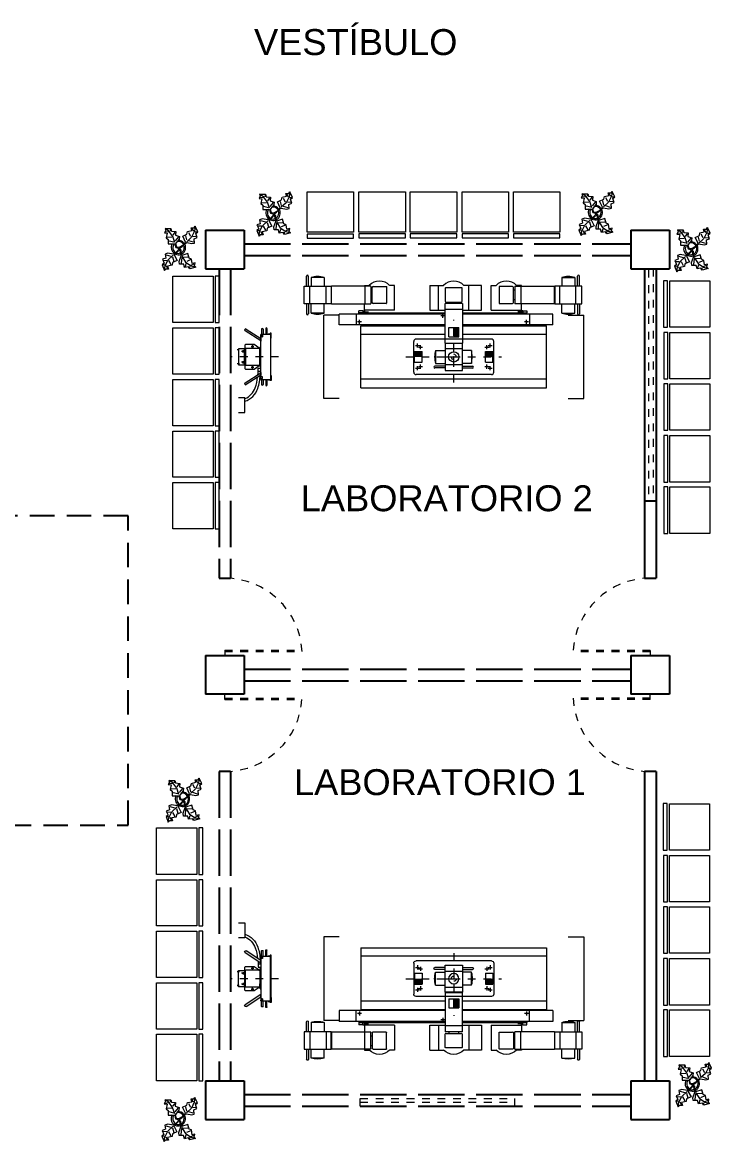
# Model space of a CAD drawing. Header units: millimetres. Extents: x -10 to 320, y -26 to 94.
# Drawn here: x 302.75 to 311.66, y 4.43 to 18.9 of the extents above; entities that cross this region are included whole.
import ezdxf

# ---------------------------------------------------------------- set-up
doc = ezdxf.new("R2010")
doc.units = ezdxf.units.MM
doc.header["$LTSCALE"] = 0.05
for name, pattern in [('ACAD_ISO02W100', [15, 12, -3]), ('DASHDOT2', [0.5, 0.25, -0.125, 0, -0.125]), ('DASHED2', [9.525, 6.35, -3.175])]:
    doc.linetypes.add(name, pattern=pattern)
doc.layers.add('MOB', color=7, linetype='Continuous', lineweight=15)
for name, color, linetype in [('PDF_2', 7, 'Continuous'), ('PDF_MOBILIARIO', 7, 'Continuous'), ('PDF_Text', 7, 'Continuous')]:
    doc.layers.add(name, color=color, linetype=linetype)
doc.styles.add('PDF ArialMT', font='arial.ttf')

# ---------------------------------------------------------------- blocks, each defined once
blk = doc.blocks.new('RAYOS X SIM')
for p, q in [((101.301, -111.725), (101.65, -111.725)), ((101.301, -111.95), (101.301, -111.725)), ((101.332, -111.725), (101.332, -111.594)), ((101.357, -111.725), (101.357, -111.594)), ((101.378, -111.95), (101.378, -111.725)), ((101.56, -111.61), (101.392, -111.61)), ((101.392, -111.61), (101.392, -111.725)), ((101.56, -111.61), (101.56, -111.725)), ((101.585, -111.95), (101.585, -111.725)), ((101.65, -111.725), (101.65, -111.95)), ((102.165, -111.725), (101.654, -111.725)), ((101.654, -111.95), (101.654, -111.725)), ((101.654, -111.95), (101.654, -111.725)), ((102.081, -111.725), (102.081, -111.714)), ((102.081, -111.714), (102.145, -111.714)), ((102.087, -111.725), (102.087, -111.95)), ((102.165, -111.725), (102.165, -111.95)), ((102.196, -111.727), (102.365, -111.727)), ((102.471, -111.714), (102.408, -111.714)), ((102.471, -112.035), (102.471, -111.714)), ((102.929, -111.714), (103.105, -111.714)), ((102.929, -111.714), (102.929, -112.035)), ((103.041, -112.035), (103.041, -111.714)), ((103.597, -111.714), (103.368, -111.714)), ((103.431, -112.035), (103.431, -111.714)), ((103.597, -112.035), (103.597, -111.714)), ((103.721, -111.714), (103.785, -111.714)), ((103.721, -112.035), (103.721, -111.714)), ((103.997, -111.727), (103.828, -111.727)), ((104.027, -111.725), (104.539, -111.725)), ((104.027, -111.725), (104.027, -111.95)), ((104.111, -111.714), (104.048, -111.714)), ((104.105, -111.725), (104.105, -111.95)), ((104.111, -111.725), (104.111, -111.714)), ((104.539, -111.95), (104.539, -111.725)), ((104.539, -111.95), (104.539, -111.725)), ((104.891, -111.725), (104.543, -111.725)), ((104.543, -111.725), (104.543, -111.95)), ((104.607, -111.95), (104.607, -111.725)), ((104.632, -111.61), (104.632, -111.725)), ((104.632, -111.61), (104.8, -111.61)), ((104.8, -111.61), (104.8, -111.725)), ((104.815, -111.95), (104.815, -111.725)), ((104.836, -111.725), (104.836, -111.594)), ((104.861, -111.725), (104.861, -111.594)), ((104.891, -111.95), (104.891, -111.725)), ((102.165, -111.775), (102.183, -111.775)), ((102.183, -111.935), (102.183, -111.74)), ((102.369, -111.732), (102.369, -111.942)), ((103.126, -111.749), (103.126, -111.918)), ((103.342, -111.744), (103.131, -111.744)), ((103.346, -111.918), (103.346, -111.749)), ((103.823, -111.732), (103.823, -111.942)), ((104.009, -111.935), (104.009, -111.74)), ((104.027, -111.775), (104.009, -111.775)), ((101.65, -111.95), (101.301, -111.95)), ((101.332, -111.95), (101.332, -112.08)), ((101.357, -111.95), (101.357, -112.08)), ((101.392, -112.072), (101.392, -111.95)), ((101.56, -112.072), (101.56, -111.95)), ((101.654, -111.95), (102.165, -111.95)), ((102.081, -112.035), (102.081, -111.95)), ((102.165, -111.9), (102.183, -111.9)), ((102.364, -111.947), (102.196, -111.947)), ((103.349, -111.948), (103.124, -111.948)), ((103.124, -112.46), (103.124, -111.948)), ((103.139, -111.93), (103.334, -111.93)), ((103.174, -111.948), (103.174, -111.93)), ((103.299, -111.948), (103.299, -111.93)), ((103.349, -111.948), (103.349, -112.46)), ((103.828, -111.947), (103.997, -111.947)), ((104.027, -111.9), (104.009, -111.9)), ((104.539, -111.95), (104.027, -111.95)), ((104.111, -112.035), (104.111, -111.95)), ((104.543, -111.95), (104.891, -111.95)), ((104.632, -112.072), (104.632, -111.95)), ((104.8, -112.072), (104.8, -111.95)), ((104.836, -111.95), (104.836, -112.08)), ((104.861, -111.95), (104.861, -112.08)), ((101.56, -112.072), (101.392, -112.072)), ((101.756, -112.097), (101.556, -112.097)), ((101.556, -113.177), (101.556, -112.097)), ((101.756, -112.225), (101.756, -112.085)), ((103.124, -112.085), (101.756, -112.085)), ((101.976, -112.085), (101.976, -112.225)), ((102.061, -112.04), (102.011, -112.04)), ((102.011, -112.07), (102.011, -112.04)), ((102.061, -112.07), (102.011, -112.07)), ((102.011, -112.085), (102.011, -112.07)), ((102.011, -112.07), (103.124, -112.07)), ((102.016, -112.212), (102.016, -112.159)), ((102.061, -112.04), (102.061, -112.07)), ((102.061, -112.04), (102.081, -112.04)), ((102.081, -112.065), (102.061, -112.065)), ((102.471, -112.035), (102.081, -112.035)), ((102.081, -112.04), (102.081, -112.065)), ((102.085, -112.053), (102.133, -112.053)), ((102.929, -112.035), (103.124, -112.035)), ((103.123, -112.105), (103.07, -112.105)), ((103.096, -112.132), (103.096, -112.079)), ((103.349, -112.026), (103.124, -112.026)), ((103.349, -112.035), (103.597, -112.035)), ((103.349, -112.07), (104.181, -112.07)), ((104.516, -112.085), (103.349, -112.085)), ((103.721, -112.035), (104.111, -112.035)), ((104.111, -112.053), (104.064, -112.053)), ((104.111, -112.04), (104.111, -112.065)), ((104.131, -112.04), (104.111, -112.04)), ((104.111, -112.065), (104.131, -112.065)), ((104.131, -112.04), (104.181, -112.04)), ((104.131, -112.04), (104.131, -112.07)), ((104.151, -112.07), (104.176, -112.07)), ((104.176, -112.212), (104.176, -112.159)), ((104.181, -112.04), (104.181, -112.07)), ((104.181, -112.085), (104.181, -112.07)), ((104.216, -112.085), (104.216, -112.225)), ((104.516, -112.225), (104.516, -112.085)), ((104.632, -112.072), (104.8, -112.072)), ((104.716, -112.097), (104.916, -112.097)), ((104.916, -113.177), (104.916, -112.097)), ((100.741, -112.431), (100.538, -112.299)), ((100.552, -112.278), (100.741, -112.401)), ((100.752, -112.279), (100.752, -112.346)), ((100.772, -112.279), (100.772, -112.346)), ((100.806, -112.271), (100.806, -112.346)), ((100.821, -112.271), (100.821, -112.346)), ((103.124, -112.225), (101.756, -112.225)), ((102.043, -112.185), (101.99, -112.185)), ((102.036, -112.237), (103.124, -112.237)), ((102.036, -113.037), (102.036, -112.237)), ((103.171, -112.258), (103.301, -112.258)), ((103.171, -112.378), (103.171, -112.258)), ((103.236, -112.258), (103.236, -112.378)), ((103.301, -112.378), (103.301, -112.258)), ((104.516, -112.225), (103.349, -112.225)), ((103.349, -112.237), (104.436, -112.237)), ((104.203, -112.185), (104.15, -112.185)), ((104.436, -113.037), (104.436, -112.237)), ((100.741, -112.396), (100.744, -112.396)), ((100.741, -112.396), (100.741, -112.401)), ((100.741, -112.401), (100.741, -112.431)), ((100.741, -112.431), (100.741, -112.436)), ((100.744, -112.436), (100.741, -112.436)), ((100.867, -112.346), (100.744, -112.346)), ((100.744, -112.928), (100.744, -112.346)), ((100.744, -112.349), (100.744, -112.357)), ((100.744, -112.357), (100.766, -112.357)), ((100.744, -112.357), (100.746, -112.357)), ((100.766, -112.377), (100.744, -112.377)), ((100.746, -112.377), (100.744, -112.377)), ((100.744, -112.385), (100.744, -112.379)), ((100.744, -112.385), (100.744, -112.379)), ((100.744, -112.385), (100.744, -112.379)), ((100.766, -112.357), (100.746, -112.357)), ((100.746, -112.377), (100.766, -112.377)), ((100.766, -112.377), (100.766, -112.357)), ((100.766, -112.357), (100.766, -112.377)), ((100.838, -112.344), (100.842, -112.34)), ((100.838, -112.344), (100.838, -112.346)), ((100.842, -112.34), (100.861, -112.34)), ((100.861, -112.34), (100.861, -112.34)), ((100.861, -112.34), (100.861, -112.34)), ((100.877, -112.331), (100.863, -112.331)), ((100.863, -112.331), (100.863, -112.335)), ((100.863, -112.332), (100.863, -112.335)), ((100.863, -112.335), (100.867, -112.335)), ((100.864, -112.335), (100.865, -112.335)), ((100.867, -112.335), (100.867, -112.939)), ((100.867, -112.369), (100.873, -112.369)), ((100.873, -112.905), (100.873, -112.369)), ((100.873, -112.395), (100.877, -112.395)), ((100.873, -112.395), (100.874, -112.395)), ((100.877, -112.395), (100.877, -112.331)), ((103.124, -112.347), (102.036, -112.347)), ((102.719, -112.837), (102.719, -112.437)), ((103.723, -112.407), (102.749, -112.407)), ((103.171, -112.378), (103.301, -112.378)), ((104.436, -112.347), (103.349, -112.347)), ((103.753, -112.837), (103.753, -112.437)), ((100.464, -112.547), (100.435, -112.547)), ((100.452, -112.532), (100.452, -112.742)), ((100.543, -112.532), (100.452, -112.532)), ((100.533, -112.567), (100.493, -112.567)), ((100.518, -112.562), (100.508, -112.562)), ((100.508, -112.572), (100.518, -112.572)), ((100.513, -112.582), (100.513, -112.552)), ((100.532, -112.742), (100.532, -112.532)), ((100.536, -112.487), (100.536, -112.532)), ((100.543, -112.532), (100.543, -112.742)), ((100.657, -112.479), (100.544, -112.479)), ((100.718, -112.527), (100.548, -112.527)), ((100.617, -112.503), (100.653, -112.503)), ((100.627, -112.501), (100.627, -112.506)), ((100.635, -112.483), (100.635, -112.524)), ((100.643, -112.506), (100.643, -112.501)), ((100.733, -112.533), (100.657, -112.479)), ((100.731, -112.54), (100.731, -112.571)), ((100.731, -112.735), (100.731, -112.54)), ((100.733, -112.506), (100.744, -112.506)), ((100.733, -112.506), (100.733, -112.768)), ((102.731, -112.707), (102.731, -112.567)), ((102.731, -112.567), (102.826, -112.567)), ((102.731, -112.567), (102.826, -112.567)), ((102.74, -112.491), (102.793, -112.491)), ((102.766, -112.518), (102.766, -112.465)), ((102.78, -112.511), (102.833, -112.511)), ((102.806, -112.538), (102.806, -112.485)), ((102.826, -112.707), (102.826, -112.567)), ((103.001, -112.553), (103.001, -112.721)), ((103.001, -112.553), (103.124, -112.553)), ((103.124, -112.46), (103.349, -112.46)), ((103.124, -112.46), (103.349, -112.46)), ((103.349, -112.464), (103.124, -112.464)), ((103.124, -112.464), (103.124, -112.812)), ((103.124, -112.528), (103.349, -112.528)), ((103.349, -112.812), (103.349, -112.464)), ((103.464, -112.553), (103.349, -112.553)), ((103.464, -112.553), (103.464, -112.721)), ((103.64, -112.511), (103.693, -112.511)), ((103.646, -112.707), (103.646, -112.567)), ((103.646, -112.567), (103.741, -112.567)), ((103.666, -112.538), (103.666, -112.485)), ((103.68, -112.491), (103.733, -112.491)), ((103.706, -112.518), (103.706, -112.465)), ((103.741, -112.707), (103.741, -112.567)), ((100.466, -112.727), (100.438, -112.727)), ((100.452, -112.742), (100.543, -112.742)), ((100.533, -112.707), (100.493, -112.707)), ((100.518, -112.702), (100.508, -112.702)), ((100.508, -112.712), (100.518, -112.712)), ((100.513, -112.722), (100.513, -112.692)), ((100.536, -112.742), (100.536, -112.787)), ((100.657, -112.795), (100.733, -112.741)), ((102.731, -112.707), (102.826, -112.707)), ((102.806, -112.79), (102.806, -112.737)), ((103.001, -112.721), (103.124, -112.721)), ((103.124, -112.735), (103.349, -112.735)), ((103.464, -112.721), (103.349, -112.721)), ((103.646, -112.707), (103.741, -112.707)), ((103.666, -112.79), (103.666, -112.737)), ((100.538, -112.975), (100.741, -112.843)), ((100.544, -112.795), (100.657, -112.795)), ((100.718, -112.747), (100.548, -112.747)), ((100.741, -112.873), (100.552, -112.996)), ((100.617, -112.771), (100.653, -112.771)), ((100.627, -112.769), (100.627, -112.774)), ((100.635, -112.792), (100.635, -112.751)), ((100.643, -112.774), (100.643, -112.769)), ((100.709, -112.785), (100.744, -112.785)), ((100.709, -112.825), (100.709, -112.785)), ((100.744, -112.825), (100.709, -112.825)), ((100.733, -112.768), (100.744, -112.768)), ((100.741, -112.838), (100.744, -112.838)), ((100.741, -112.838), (100.741, -112.878)), ((100.744, -112.878), (100.741, -112.878)), ((100.873, -112.879), (100.877, -112.879)), ((100.873, -112.879), (100.874, -112.879)), ((100.877, -112.879), (100.877, -112.943)), ((102.74, -112.783), (102.793, -112.783)), ((103.723, -112.867), (102.749, -112.867)), ((102.766, -112.81), (102.766, -112.757)), ((102.78, -112.763), (102.833, -112.763)), ((103.124, -112.756), (102.993, -112.756)), ((103.124, -112.781), (102.993, -112.781)), ((103.124, -112.812), (103.349, -112.812)), ((103.349, -112.756), (103.479, -112.756)), ((103.349, -112.781), (103.479, -112.781)), ((103.64, -112.763), (103.693, -112.763)), ((103.68, -112.783), (103.733, -112.783)), ((103.706, -112.81), (103.706, -112.757)), ((100.766, -112.897), (100.744, -112.897)), ((100.744, -112.917), (100.766, -112.917)), ((100.744, -112.928), (100.867, -112.928)), ((100.752, -112.928), (100.752, -112.996)), ((100.766, -112.917), (100.766, -112.897)), ((100.772, -112.928), (100.772, -112.996)), ((100.806, -112.928), (100.806, -113.004)), ((100.821, -112.928), (100.821, -113.004)), ((100.838, -112.93), (100.838, -112.928)), ((100.842, -112.934), (100.838, -112.93)), ((100.842, -112.934), (100.861, -112.934)), ((100.861, -112.934), (100.861, -112.934)), ((100.861, -112.934), (100.861, -112.934)), ((100.863, -112.939), (100.867, -112.939)), ((100.863, -112.943), (100.863, -112.939)), ((100.877, -112.943), (100.863, -112.943)), ((100.867, -112.905), (100.873, -112.905)), ((100.868, -112.905), (100.873, -112.905)), ((104.436, -112.927), (102.036, -112.927)), ((100.537, -113.167), (100.452, -113.167)), ((100.537, -113.357), (100.537, -113.167)), ((101.756, -113.177), (101.556, -113.177)), ((102.036, -113.037), (104.436, -113.037)), ((104.716, -113.177), (104.916, -113.177)), ((100.452, -113.357), (100.537, -113.357))]:
    blk.add_line(p, q)
at = {"linetype": 'DASHDOT2'}
for p, q in [((103.236, -112.967), (103.236, -112.158)), ((103.236, -112.737), (103.236, -112.537)), ((103.236, -112.737), (103.236, -112.537)), ((100.973, -112.637), (100.352, -112.637)), ((102.619, -112.637), (103.853, -112.637)), ((103.136, -112.637), (103.336, -112.637)), ((103.136, -112.637), (103.336, -112.637))]:
    blk.add_line(p, q, dxfattribs=at)
for centre, radius in [((103.096, -112.105), 0.0065), ((102.016, -112.185), 0.0065), ((104.176, -112.185), 0.0065), ((102.766, -112.491), 0.0065), ((102.806, -112.511), 0.0065), ((103.236, -112.637), 0.0667), ((103.236, -112.637), 0.0667), ((103.666, -112.511), 0.0065), ((103.706, -112.491), 0.0065), ((102.766, -112.783), 0.0065), ((102.806, -112.763), 0.0065), ((103.666, -112.763), 0.0065), ((103.706, -112.783), 0.0065)]:
    blk.add_circle(centre, radius)
for centre, radius, start, end in [((101.344, -111.594), 0.0125, 0, 180), ((104.848, -111.594), 0.0125, 0, 180), ((101.476, -111.909), 0.311, 74.3357, 105.6643), ((102.276, -111.837), 0.18, 43.1047, 136.8953), ((102.196, -111.74), 0.0125, 90, 180), ((102.365, -111.732), 0.0045, 0, 90), ((103.236, -111.837), 0.18, 43.1047, 136.8953), ((103.916, -111.837), 0.18, 43.1047, 136.8953), ((103.828, -111.732), 0.0045, 90, 180), ((103.997, -111.74), 0.0125, 0, 90), ((104.716, -111.909), 0.311, 74.3357, 105.6643), ((103.131, -111.749), 0.005, 90, 180), ((103.342, -111.749), 0.0045, 0, 90), ((102.196, -111.935), 0.0125, 180, 270), ((102.364, -111.942), 0.005, 270, 0), ((103.139, -111.918), 0.0125, 180, 270), ((103.334, -111.918), 0.0125, 270, 0), ((103.828, -111.942), 0.005, 180, 270), ((103.997, -111.935), 0.0125, 270, 0), ((101.344, -112.08), 0.0125, 180, 0), ((101.476, -111.773), 0.311, 254.3357, 285.6643), ((104.716, -111.773), 0.311, 254.3357, 285.6643), ((104.848, -112.08), 0.0125, 180, 0), ((100.545, -112.289), 0.0125, 57.0817, 237.0817), ((100.758, -112.279), 0.00592, 116.2517, 173.2735), ((100.762, -112.286), 0.0142, 61.7283, 118.2717), ((100.766, -112.279), 0.00592, 6.7265, 63.7483), ((100.814, -112.271), 0.0075, 0, 180), ((100.861, -112.346), 0.006, 0, 90), ((102.749, -112.437), 0.03, 90, 180), ((103.723, -112.437), 0.03, 0, 90), ((100.508, -112.567), 0.005, 90, 270), ((100.518, -112.567), 0.005, 270, 90), ((100.544, -112.487), 0.008, 90, 180), ((100.548, -112.532), 0.0051, 90, 180), ((100.635, -112.501), 0.008, 0, 180), ((100.635, -112.506), 0.008, 180, 0), ((100.718, -112.54), 0.0125, 0, 90), ((103.3, -112.637), 0.311, 164.3357, 195.6643), ((103.164, -112.637), 0.311, 344.3357, 15.6643), ((100.508, -112.707), 0.005, 90, 270), ((100.518, -112.707), 0.005, 270, 90), ((100.548, -112.742), 0.0051, 180, 270), ((100.718, -112.735), 0.0125, 270, 0), ((103.236, -112.637), 0.0334, 180, 270), ((103.236, -112.637), 0.0334, 180, 270), ((103.236, -112.637), 0.0334, 0, 90), ((103.236, -112.637), 0.0334, 0, 90), ((100.544, -112.787), 0.008, 180, 270), ((100.635, -112.769), 0.008, 0, 180), ((100.635, -112.774), 0.008, 180, 0), ((99.789, -112.778), 0.953, 343.6809, 354.0999), ((99.789, -112.772), 0.921, 354.1118, 357.5625), ((99.789, -112.778), 0.953, 356.0047, 357.184), ((102.749, -112.837), 0.03, 180, 270), ((102.993, -112.769), 0.0125, 90, 270), ((103.479, -112.769), 0.0125, 270, 90), ((103.723, -112.837), 0.03, 270, 0), ((100.545, -112.985), 0.0125, 122.9183, 302.9183), ((99.789, -112.772), 0.921, 343.3658, 352.0872), ((100.758, -112.995), 0.00592, 186.7265, 243.7483), ((100.762, -112.988), 0.0142, 241.7283, 298.2717), ((100.766, -112.995), 0.00592, 296.2517, 353.2735), ((100.814, -113.004), 0.0075, 180, 0), ((100.861, -112.928), 0.006, 270, 0), ((100.45, -112.959), 0.234, 291.7925, 340.8968), ((100.45, -112.959), 0.267, 288.9661, 341.1038)]:
    blk.add_arc(centre, radius, start, end)
blk.add_point((103.236, -112.637))
blk.add_point((103.236, -112.637))
for points in [[(103.236, -112.258), (103.301, -112.258), (103.236, -112.378), (103.301, -112.378)], [(102.731, -112.567), (102.826, -112.567), (102.731, -112.637), (102.826, -112.637)], [(103.646, -112.567), (103.741, -112.567), (103.646, -112.637), (103.741, -112.637)]]:
    blk.add_solid(points)

msp = doc.modelspace()

# ---------------------------------------------------------------- linework, layer by layer
for p, q in [((305.121, 16.213), (305.121, 15.713)), ((305.621, 16.213), (305.621, 15.713)), ((310.621, 16.213), (310.621, 15.713)), ((311.121, 16.213), (311.121, 15.713)), ((310.796, 15.713), (310.796, 11.713)), ((310.946, 15.713), (310.946, 11.713)), ((305.121, 10.713), (305.121, 10.213)), ((305.621, 10.713), (305.621, 10.213)), ((310.621, 10.713), (310.621, 10.213)), ((311.121, 10.713), (311.121, 10.213)), ((310.796, 9.213), (310.796, 5.213)), ((310.946, 9.213), (310.946, 5.213)), ((305.121, 5.213), (305.121, 4.713)), ((305.621, 5.213), (305.621, 4.713))]:
    msp.add_line(p, q)
at = {"linetype": 'ACAD_ISO02W100'}
for p, q in [((305.121, 16.213), (305.621, 16.213)), ((310.621, 16.213), (311.121, 16.213)), ((305.621, 16.035), (310.621, 16.035)), ((305.621, 15.885), (310.621, 15.885)), ((305.121, 15.713), (305.621, 15.713)), ((305.296, 15.713), (305.296, 11.713)), ((305.446, 15.713), (305.446, 11.713)), ((310.621, 15.713), (311.121, 15.713)), ((310.796, 12.713), (310.946, 12.713)), ((305.296, 11.713), (305.446, 11.713)), ((310.796, 11.713), (310.946, 11.713)), ((305.121, 10.713), (305.621, 10.713)), ((310.621, 10.713), (311.121, 10.713)), ((305.621, 10.535), (310.621, 10.535)), ((305.621, 10.385), (310.621, 10.385)), ((305.621, 10.213), (305.121, 10.213)), ((311.121, 10.213), (310.621, 10.213)), ((305.446, 9.213), (305.296, 9.213)), ((305.296, 9.213), (305.296, 5.213)), ((305.446, 9.213), (305.446, 5.213)), ((310.946, 9.213), (310.796, 9.213)), ((305.121, 5.213), (305.621, 5.213)), ((310.621, 5.213), (311.121, 5.213)), ((310.621, 5.213), (310.621, 4.713)), ((311.121, 5.213), (311.121, 4.713)), ((305.621, 5.035), (310.621, 5.035)), ((305.621, 4.885), (310.621, 4.885)), ((305.121, 4.713), (305.621, 4.713)), ((310.621, 4.713), (311.121, 4.713))]:
    msp.add_line(p, q, dxfattribs=at)
at = {"linetype": 'ACAD_ISO02W100', "lineweight": 13, "ltscale": 0.13}
for p, q in [((310.849, 15.7), (310.849, 12.713)), ((310.906, 15.713), (310.906, 12.713)), ((305.371, 10.784), (305.371, 10.713)), ((305.371, 10.784), (306.369, 10.784)), ((305.371, 10.764), (306.37, 10.764)), ((310.871, 10.759), (309.872, 10.759)), ((310.871, 10.779), (309.873, 10.779)), ((310.871, 10.779), (310.871, 10.713)), ((305.371, 10.142), (305.371, 10.213)), ((305.371, 10.162), (306.37, 10.162)), ((305.371, 10.142), (306.369, 10.142)), ((310.871, 10.162), (309.873, 10.162)), ((310.871, 10.142), (309.874, 10.142)), ((310.871, 10.142), (310.871, 10.213)), ((307.121, 4.885), (307.121, 5.035)), ((307.121, 4.985), (309.121, 4.985)), ((307.121, 4.935), (309.121, 4.935)), ((309.121, 4.885), (309.121, 5.035))]:
    msp.add_line(p, q, dxfattribs=at)
at = {"linetype": 'DASHED2'}
for p, q in [((304.121, 12.52), (301.121, 12.52)), ((304.121, 8.52), (304.121, 12.52)), ((301.121, 8.52), (304.121, 8.52))]:
    msp.add_line(p, q, dxfattribs=at)
at = {"linetype": 'ACAD_ISO02W100', "lineweight": 13, "ltscale": 0.13}
for centre, start, end in [((305.371, 10.713), 2.9208, 90), ((310.871, 10.713), 90, 177.3654), ((305.371, 10.213), 270, 357.0792), ((310.871, 10.213), 182.9208, 270)]:
    msp.add_arc(centre, 1, start, end, dxfattribs=at)
at = {"layer": 'PDF_2', "lineweight": 18}
for points in [[(305.948, 16.496), (305.923, 16.576), (305.872, 16.644), (305.821, 16.678), (305.83, 16.657), (305.813, 16.623), (305.851, 16.619), (305.838, 16.559), (305.864, 16.538), (305.864, 16.479), (305.948, 16.479), (305.961, 16.432), (305.995, 16.424), (305.991, 16.398), (305.936, 16.348), (305.927, 16.348), (305.859, 16.36), (305.821, 16.348), (305.83, 16.297), (305.787, 16.28), (305.809, 16.229), (305.783, 16.208), (305.813, 16.136)], [(305.821, 16.678), (305.897, 16.678), (305.906, 16.644), (305.961, 16.64), (305.957, 16.593), (306.008, 16.576), (306.003, 16.542), (305.961, 16.487), (305.957, 16.483), (305.969, 16.441), (306.003, 16.437), (306.05, 16.462), (306.088, 16.504), (306.05, 16.58), (306.105, 16.606), (306.113, 16.64), (306.168, 16.652), (306.16, 16.686), (306.198, 16.686), (306.211, 16.707), (306.202, 16.644), (306.164, 16.568), (306.101, 16.509)], [(305.893, 16.665), (305.889, 16.644)], [(306.037, 16.322), (306.088, 16.242), (306.16, 16.195), (306.219, 16.178), (306.202, 16.195), (306.211, 16.233), (306.173, 16.225), (306.164, 16.284), (306.135, 16.297), (306.118, 16.356), (306.037, 16.331), (306.029, 16.398), (306.008, 16.424), (306.041, 16.445), (306.092, 16.492), (306.101, 16.496), (306.168, 16.483), (306.202, 16.492), (306.198, 16.547), (306.236, 16.564), (306.219, 16.614), (306.245, 16.636), (306.211, 16.707)], [(306.194, 16.644), (306.173, 16.678)], [(310.114, 16.503), (310.089, 16.583), (310.038, 16.651), (309.987, 16.685), (309.996, 16.664), (309.979, 16.63), (310.017, 16.626), (310.004, 16.567), (310.03, 16.545), (310.03, 16.486), (310.114, 16.486), (310.127, 16.44), (310.161, 16.431), (310.157, 16.406), (310.102, 16.355), (310.093, 16.355), (310.025, 16.368), (309.987, 16.355), (309.996, 16.304), (309.953, 16.287), (309.975, 16.236), (309.949, 16.215), (309.979, 16.143)], [(309.987, 16.685), (310.063, 16.685), (310.072, 16.651), (310.127, 16.647), (310.123, 16.6), (310.173, 16.583), (310.169, 16.55), (310.127, 16.495), (310.123, 16.49), (310.135, 16.448), (310.169, 16.444), (310.216, 16.469), (310.254, 16.512), (310.216, 16.588), (310.271, 16.613), (310.279, 16.647), (310.334, 16.66), (310.326, 16.694), (310.364, 16.694), (310.377, 16.715), (310.368, 16.651), (310.33, 16.575), (310.267, 16.516)], [(310.059, 16.672), (310.055, 16.651)], [(310.203, 16.329), (310.254, 16.249), (310.326, 16.202), (310.385, 16.186), (310.368, 16.202), (310.377, 16.241), (310.339, 16.232), (310.33, 16.291), (310.3, 16.304), (310.284, 16.363), (310.203, 16.338), (310.195, 16.406), (310.173, 16.431), (310.207, 16.452), (310.258, 16.499), (310.267, 16.503), (310.334, 16.49), (310.368, 16.499), (310.364, 16.554), (310.402, 16.571), (310.385, 16.622), (310.411, 16.643), (310.377, 16.715)], [(310.36, 16.651), (310.339, 16.685)], [(305.868, 16.636), (305.825, 16.631)], [(305.851, 16.568), (305.91, 16.572)], [(305.936, 16.504), (305.876, 16.517)], [(305.948, 16.631), (305.923, 16.593)], [(305.995, 16.572), (305.952, 16.521)], [(306.105, 16.53), (306.092, 16.585)], [(306.126, 16.627), (306.151, 16.58)], [(306.19, 16.5), (306.13, 16.521)], [(306.223, 16.572), (306.181, 16.576)], [(306.232, 16.631), (306.211, 16.631)], [(310.034, 16.643), (309.991, 16.639)], [(310.017, 16.575), (310.076, 16.579)], [(310.102, 16.512), (310.042, 16.524)], [(310.114, 16.639), (310.089, 16.6)], [(310.161, 16.579), (310.118, 16.528)], [(310.271, 16.537), (310.258, 16.592)], [(310.292, 16.634), (310.317, 16.588)], [(310.356, 16.507), (310.296, 16.528)], [(310.389, 16.579), (310.347, 16.583)], [(310.398, 16.639), (310.377, 16.639)], [(306.219, 16.178), (306.143, 16.157), (306.126, 16.183), (306.075, 16.174), (306.063, 16.216), (306.008, 16.216), (306.003, 16.255), (306.029, 16.326), (306.016, 16.394), (306.003, 16.411), (305.995, 16.39), (305.94, 16.339), (305.978, 16.263), (305.919, 16.238), (305.914, 16.204), (305.855, 16.191), (305.868, 16.153), (305.83, 16.153), (305.813, 16.136), (305.821, 16.195), (305.859, 16.271), (305.927, 16.335)], [(310.385, 16.186), (310.309, 16.164), (310.292, 16.19), (310.241, 16.181), (310.229, 16.224), (310.173, 16.224), (310.169, 16.262), (310.195, 16.334), (310.182, 16.401), (310.169, 16.418), (310.161, 16.397), (310.106, 16.346), (310.144, 16.27), (310.085, 16.245), (310.08, 16.211), (310.021, 16.198), (310.034, 16.16), (309.996, 16.16), (309.979, 16.143), (309.987, 16.202), (310.025, 16.279), (310.093, 16.342)], [(304.725, 16.052), (304.7, 16.132), (304.649, 16.2), (304.598, 16.234), (304.607, 16.213), (304.59, 16.179), (304.628, 16.174), (304.615, 16.115), (304.641, 16.094), (304.641, 16.035), (304.725, 16.035), (304.738, 15.988), (304.772, 15.98), (304.768, 15.954), (304.713, 15.904), (304.704, 15.904), (304.636, 15.916), (304.598, 15.904), (304.607, 15.853), (304.564, 15.836), (304.586, 15.785), (304.56, 15.764), (304.59, 15.692)], [(304.598, 16.234), (304.674, 16.234), (304.683, 16.2), (304.738, 16.196), (304.734, 16.149), (304.785, 16.132), (304.78, 16.098), (304.738, 16.043), (304.734, 16.039), (304.746, 15.997), (304.78, 15.992), (304.827, 16.018), (304.865, 16.06), (304.827, 16.136), (304.882, 16.162), (304.89, 16.196), (304.945, 16.208), (304.937, 16.242), (304.975, 16.242), (304.988, 16.263), (304.979, 16.2), (304.941, 16.124), (304.878, 16.064)], [(304.67, 16.221), (304.666, 16.2)], [(304.814, 15.878), (304.865, 15.798), (304.937, 15.751), (304.996, 15.734), (304.979, 15.751), (304.988, 15.789), (304.95, 15.781), (304.941, 15.84), (304.912, 15.853), (304.895, 15.912), (304.814, 15.887), (304.806, 15.954), (304.785, 15.98), (304.818, 16.001), (304.869, 16.047), (304.878, 16.052), (304.945, 16.039), (304.979, 16.047), (304.975, 16.103), (305.013, 16.119), (304.996, 16.17), (305.022, 16.191), (304.988, 16.263)], [(304.971, 16.2), (304.95, 16.234)], [(305.792, 16.208), (305.817, 16.212)], [(305.8, 16.271), (305.847, 16.267)], [(305.834, 16.339), (305.897, 16.322)], [(305.902, 16.212), (305.872, 16.263)], [(305.919, 16.314), (305.936, 16.255)], [(306.037, 16.305), (306.029, 16.229)], [(306.058, 16.31), (306.118, 16.314)], [(306.084, 16.183), (306.096, 16.225)], [(306.156, 16.276), (306.101, 16.255)], [(306.16, 16.204), (306.198, 16.221)], [(309.958, 16.215), (309.983, 16.219)], [(309.966, 16.279), (310.013, 16.274)], [(310, 16.346), (310.063, 16.329)], [(310.068, 16.219), (310.038, 16.27)], [(310.085, 16.321), (310.102, 16.262)], [(310.203, 16.313), (310.195, 16.236)], [(310.224, 16.317), (310.284, 16.321)], [(310.25, 16.19), (310.262, 16.232)], [(310.322, 16.283), (310.267, 16.262)], [(310.326, 16.211), (310.364, 16.228)], [(311.348, 16.035), (311.323, 16.115), (311.272, 16.183), (311.221, 16.217), (311.229, 16.196), (311.213, 16.162), (311.251, 16.158), (311.238, 16.098), (311.263, 16.077), (311.263, 16.018), (311.348, 16.018), (311.361, 15.971), (311.395, 15.963), (311.39, 15.937), (311.335, 15.887), (311.327, 15.887), (311.259, 15.899), (311.221, 15.887), (311.229, 15.836), (311.187, 15.819), (311.208, 15.768), (311.183, 15.747), (311.213, 15.675)], [(311.221, 16.217), (311.297, 16.217), (311.306, 16.183), (311.361, 16.179), (311.356, 16.132), (311.407, 16.115), (311.403, 16.081), (311.361, 16.026), (311.356, 16.022), (311.369, 15.98), (311.403, 15.975), (311.45, 16.001), (311.488, 16.043), (311.45, 16.119), (311.505, 16.145), (311.513, 16.179), (311.568, 16.191), (311.56, 16.225), (311.598, 16.225), (311.61, 16.246), (311.602, 16.183), (311.564, 16.107), (311.5, 16.047)], [(311.437, 15.861), (311.488, 15.781), (311.56, 15.734), (311.619, 15.717), (311.602, 15.734), (311.61, 15.772), (311.572, 15.764), (311.564, 15.823), (311.534, 15.836), (311.517, 15.895), (311.437, 15.87), (311.428, 15.937), (311.407, 15.963), (311.441, 15.984), (311.492, 16.031), (311.5, 16.035), (311.568, 16.022), (311.602, 16.031), (311.598, 16.086), (311.636, 16.102), (311.619, 16.153), (311.644, 16.174), (311.61, 16.246)], [(311.594, 16.183), (311.572, 16.217)], [(304.645, 16.191), (304.603, 16.187)], [(304.628, 16.124), (304.687, 16.128)], [(304.713, 16.06), (304.653, 16.073)], [(304.725, 16.187), (304.7, 16.149)], [(304.772, 16.128), (304.73, 16.077)], [(304.882, 16.086), (304.869, 16.141)], [(304.903, 16.183), (304.928, 16.136)], [(304.967, 16.056), (304.907, 16.077)], [(305, 16.128), (304.958, 16.132)], [(305.009, 16.187), (304.988, 16.187)], [(305.834, 16.199), (305.855, 16.161)], [(306.143, 16.166), (306.143, 16.187)], [(310, 16.207), (310.021, 16.169)], [(310.309, 16.173), (310.309, 16.194)], [(311.268, 16.174), (311.225, 16.17)], [(311.251, 16.107), (311.31, 16.111)], [(311.293, 16.204), (311.289, 16.183)], [(311.348, 16.17), (311.323, 16.132)], [(311.395, 16.111), (311.352, 16.06)], [(311.505, 16.069), (311.492, 16.124)], [(311.526, 16.166), (311.551, 16.119)], [(311.623, 16.111), (311.581, 16.115)], [(311.632, 16.17), (311.61, 16.17)], [(304.996, 15.734), (304.92, 15.713), (304.903, 15.738), (304.852, 15.73), (304.84, 15.772), (304.785, 15.772), (304.78, 15.81), (304.806, 15.882), (304.793, 15.95), (304.78, 15.967), (304.772, 15.946), (304.717, 15.895), (304.755, 15.819), (304.696, 15.793), (304.691, 15.76), (304.632, 15.747), (304.645, 15.709), (304.607, 15.709), (304.59, 15.692), (304.598, 15.751), (304.636, 15.827), (304.704, 15.891)], [(311.619, 15.717), (311.543, 15.696), (311.526, 15.721), (311.475, 15.713), (311.462, 15.755), (311.407, 15.755), (311.403, 15.793), (311.428, 15.865), (311.416, 15.933), (311.403, 15.95), (311.395, 15.929), (311.34, 15.878), (311.378, 15.802), (311.318, 15.777), (311.314, 15.743), (311.255, 15.73), (311.268, 15.692), (311.229, 15.692), (311.213, 15.675), (311.221, 15.734), (311.259, 15.81), (311.327, 15.874)], [(311.335, 16.043), (311.276, 16.056)], [(311.589, 16.039), (311.53, 16.06)], [(304.577, 15.827), (304.624, 15.823)], [(304.611, 15.895), (304.674, 15.878)], [(304.679, 15.768), (304.649, 15.819)], [(304.696, 15.87), (304.713, 15.81)], [(304.814, 15.861), (304.806, 15.785)], [(304.835, 15.865), (304.895, 15.87)], [(304.861, 15.738), (304.873, 15.781)], [(304.933, 15.832), (304.878, 15.81)], [(304.937, 15.76), (304.975, 15.777)], [(311.2, 15.81), (311.246, 15.806)], [(311.234, 15.878), (311.297, 15.861)], [(311.301, 15.751), (311.272, 15.802)], [(311.318, 15.853), (311.335, 15.793)], [(311.437, 15.844), (311.428, 15.768)], [(311.458, 15.848), (311.517, 15.853)], [(311.555, 15.815), (311.5, 15.793)], [(304.569, 15.764), (304.594, 15.768)], [(304.611, 15.755), (304.632, 15.717)], [(304.92, 15.721), (304.92, 15.743)], [(311.191, 15.747), (311.217, 15.751)], [(311.234, 15.738), (311.255, 15.7)], [(311.483, 15.721), (311.496, 15.764)], [(311.543, 15.705), (311.543, 15.726)], [(311.56, 15.743), (311.598, 15.76)], [(304.649, 9.098), (304.726, 9.098), (304.734, 9.065), (304.789, 9.06), (304.785, 9.014), (304.836, 8.997), (304.831, 8.963), (304.789, 8.908), (304.785, 8.904), (304.797, 8.861), (304.831, 8.857), (304.878, 8.883), (304.916, 8.925), (304.878, 9.001), (304.933, 9.027), (304.941, 9.06), (304.996, 9.073), (304.988, 9.107), (305.026, 9.107), (305.039, 9.128), (305.03, 9.065), (304.992, 8.988), (304.929, 8.929)], [(304.865, 8.743), (304.916, 8.662), (304.988, 8.616), (305.047, 8.599), (305.03, 8.616), (305.039, 8.654), (305.001, 8.646), (304.992, 8.705), (304.963, 8.717), (304.946, 8.777), (304.865, 8.751), (304.857, 8.819), (304.836, 8.844), (304.869, 8.866), (304.92, 8.912), (304.929, 8.916), (304.996, 8.904), (305.03, 8.912), (305.026, 8.967), (305.064, 8.984), (305.047, 9.035), (305.073, 9.056), (305.039, 9.128)], [(304.776, 8.916), (304.751, 8.997), (304.7, 9.065), (304.649, 9.098), (304.658, 9.077), (304.641, 9.043), (304.679, 9.039), (304.666, 8.98), (304.692, 8.959), (304.692, 8.9), (304.776, 8.9), (304.789, 8.853), (304.823, 8.844), (304.819, 8.819), (304.764, 8.768), (304.755, 8.768), (304.687, 8.781), (304.649, 8.768), (304.658, 8.717), (304.615, 8.701), (304.637, 8.65), (304.611, 8.629), (304.641, 8.557)], [(304.696, 9.056), (304.654, 9.052)], [(304.679, 8.988), (304.738, 8.993)], [(304.721, 9.086), (304.717, 9.065)], [(304.776, 9.052), (304.751, 9.014)], [(304.823, 8.993), (304.781, 8.942)], [(304.933, 8.95), (304.92, 9.005)], [(304.954, 9.048), (304.98, 9.001)], [(305.022, 9.065), (305.001, 9.098)], [(305.052, 8.993), (305.009, 8.997)], [(305.06, 9.052), (305.039, 9.052)], [(305.047, 8.599), (304.971, 8.578), (304.954, 8.603), (304.903, 8.595), (304.891, 8.637), (304.836, 8.637), (304.831, 8.675), (304.857, 8.747), (304.844, 8.815), (304.831, 8.832), (304.823, 8.811), (304.768, 8.76), (304.806, 8.684), (304.747, 8.658), (304.742, 8.624), (304.683, 8.612), (304.696, 8.574), (304.658, 8.574), (304.641, 8.557), (304.649, 8.616), (304.687, 8.692), (304.755, 8.756)], [(304.764, 8.925), (304.704, 8.938)], [(305.018, 8.921), (304.958, 8.942)], [(304.628, 8.692), (304.675, 8.688)], [(304.662, 8.76), (304.726, 8.743)], [(304.747, 8.734), (304.764, 8.675)], [(304.865, 8.726), (304.857, 8.65)], [(304.886, 8.73), (304.946, 8.734)], [(304.984, 8.696), (304.929, 8.675)], [(304.62, 8.629), (304.645, 8.633)], [(304.662, 8.62), (304.683, 8.582)], [(304.73, 8.633), (304.7, 8.684)], [(304.912, 8.603), (304.925, 8.646)], [(304.971, 8.586), (304.971, 8.607)], [(304.988, 8.624), (305.026, 8.641)], [(311.367, 5.237), (311.341, 5.317), (311.291, 5.385), (311.24, 5.419), (311.248, 5.398), (311.231, 5.364), (311.27, 5.36), (311.257, 5.3), (311.282, 5.279), (311.282, 5.22), (311.367, 5.22), (311.38, 5.173), (311.413, 5.165), (311.409, 5.139), (311.354, 5.089), (311.346, 5.089), (311.278, 5.101), (311.24, 5.089), (311.248, 5.038), (311.206, 5.021), (311.227, 4.97), (311.202, 4.949), (311.231, 4.877)], [(311.24, 5.419), (311.316, 5.419), (311.325, 5.385), (311.38, 5.381), (311.375, 5.334), (311.426, 5.317), (311.422, 5.283), (311.38, 5.228), (311.375, 5.224), (311.388, 5.182), (311.422, 5.178), (311.468, 5.203), (311.507, 5.245), (311.468, 5.321), (311.524, 5.347), (311.532, 5.381), (311.587, 5.393), (311.579, 5.427), (311.617, 5.427), (311.629, 5.448), (311.621, 5.385), (311.583, 5.309), (311.519, 5.25)], [(311.286, 5.377), (311.244, 5.372)], [(311.312, 5.406), (311.308, 5.385)], [(311.367, 5.372), (311.341, 5.334)], [(311.456, 5.063), (311.507, 4.983), (311.579, 4.936), (311.638, 4.919), (311.621, 4.936), (311.629, 4.974), (311.591, 4.966), (311.583, 5.025), (311.553, 5.038), (311.536, 5.097), (311.456, 5.072), (311.447, 5.139), (311.426, 5.165), (311.46, 5.186), (311.511, 5.233), (311.519, 5.237), (311.587, 5.224), (311.621, 5.233), (311.617, 5.288), (311.655, 5.305), (311.638, 5.355), (311.663, 5.377), (311.629, 5.448)], [(311.545, 5.368), (311.57, 5.321)], [(311.612, 5.385), (311.591, 5.419)], [(311.651, 5.372), (311.629, 5.372)], [(311.27, 5.309), (311.329, 5.313)], [(311.354, 5.245), (311.295, 5.258)], [(311.413, 5.313), (311.371, 5.262)], [(311.524, 5.271), (311.511, 5.326)], [(311.608, 5.241), (311.549, 5.262)], [(311.642, 5.313), (311.6, 5.317)], [(311.638, 4.919), (311.562, 4.898), (311.545, 4.924), (311.494, 4.915), (311.481, 4.957), (311.426, 4.957), (311.422, 4.995), (311.447, 5.067), (311.435, 5.135), (311.422, 5.152), (311.413, 5.131), (311.358, 5.08), (311.397, 5.004), (311.337, 4.979), (311.333, 4.945), (311.274, 4.932), (311.286, 4.894), (311.248, 4.894), (311.231, 4.877), (311.24, 4.936), (311.278, 5.012), (311.346, 5.076)], [(311.253, 5.08), (311.316, 5.063)], [(304.723, 4.787), (304.697, 4.867), (304.646, 4.935), (304.596, 4.969), (304.604, 4.952), (304.587, 4.914), (304.625, 4.91), (304.613, 4.85), (304.638, 4.829), (304.638, 4.77), (304.723, 4.77), (304.735, 4.723), (304.769, 4.715), (304.765, 4.689), (304.71, 4.639), (304.702, 4.639), (304.634, 4.651), (304.596, 4.639), (304.604, 4.588), (304.562, 4.571), (304.583, 4.52), (304.558, 4.499), (304.587, 4.427)], [(304.596, 4.969), (304.672, 4.969), (304.68, 4.935), (304.735, 4.931), (304.731, 4.884), (304.782, 4.867), (304.778, 4.833), (304.735, 4.778), (304.731, 4.774), (304.744, 4.732), (304.778, 4.728), (304.824, 4.753), (304.862, 4.795), (304.824, 4.872), (304.879, 4.897), (304.888, 4.931), (304.943, 4.943), (304.934, 4.982), (304.972, 4.982), (304.985, 4.999), (304.977, 4.935), (304.939, 4.859), (304.875, 4.8)], [(304.642, 4.927), (304.6, 4.922)], [(304.668, 4.956), (304.663, 4.935)], [(304.723, 4.922), (304.697, 4.884)], [(304.812, 4.613), (304.862, 4.533), (304.934, 4.486), (304.994, 4.469), (304.977, 4.486), (304.985, 4.524), (304.947, 4.516), (304.939, 4.579), (304.909, 4.588), (304.892, 4.647), (304.812, 4.622), (304.803, 4.689), (304.782, 4.715), (304.816, 4.736), (304.867, 4.787), (304.875, 4.787), (304.943, 4.774), (304.977, 4.783), (304.972, 4.838), (305.011, 4.855), (304.994, 4.905), (305.019, 4.927), (304.985, 4.999)], [(304.9, 4.922), (304.926, 4.872)], [(304.968, 4.935), (304.947, 4.969)], [(305.006, 4.927), (304.985, 4.922)], [(311.21, 4.949), (311.236, 4.953)], [(311.219, 5.012), (311.265, 5.008)], [(311.253, 4.94), (311.274, 4.902)], [(311.32, 4.953), (311.291, 5.004)], [(311.337, 5.055), (311.354, 4.995)], [(311.456, 5.046), (311.447, 4.97)], [(311.477, 5.051), (311.536, 5.055)], [(311.502, 4.924), (311.515, 4.966)], [(311.574, 5.017), (311.519, 4.995)], [(311.562, 4.907), (311.562, 4.928)], [(311.579, 4.945), (311.617, 4.962)], [(304.625, 4.859), (304.685, 4.863)], [(304.71, 4.795), (304.651, 4.812)], [(304.769, 4.863), (304.727, 4.812)], [(304.879, 4.821), (304.867, 4.876)], [(304.964, 4.795), (304.905, 4.812)], [(304.998, 4.863), (304.956, 4.867)], [(304.994, 4.469), (304.917, 4.448), (304.9, 4.474), (304.85, 4.465), (304.837, 4.507), (304.782, 4.507), (304.778, 4.546), (304.803, 4.618), (304.79, 4.685), (304.778, 4.702), (304.769, 4.681), (304.714, 4.63), (304.752, 4.554), (304.693, 4.529), (304.689, 4.495), (304.63, 4.482), (304.642, 4.444), (304.604, 4.444), (304.587, 4.427), (304.596, 4.486), (304.634, 4.562), (304.702, 4.626)], [(304.566, 4.499), (304.591, 4.503)], [(304.575, 4.562), (304.621, 4.558)], [(304.608, 4.63), (304.672, 4.613)], [(304.608, 4.491), (304.63, 4.452)], [(304.676, 4.503), (304.646, 4.554)], [(304.693, 4.605), (304.71, 4.546)], [(304.812, 4.596), (304.803, 4.52)], [(304.833, 4.601), (304.892, 4.605)], [(304.858, 4.474), (304.871, 4.516)], [(304.93, 4.567), (304.875, 4.546)], [(304.934, 4.495), (304.972, 4.512)], [(304.917, 4.457), (304.917, 4.482)]]:
    msp.add_lwpolyline(points, dxfattribs=at)
for centre, radius, start, end in [((305.993, 16.434), 0.0783, 31.3272, 101.8377), ((305.993, 16.434), 0.091, 34.8805, 91.3858), ((310.159, 16.442), 0.0783, 31.3272, 101.8377), ((310.159, 16.442), 0.091, 34.8805, 91.3858), ((305.997, 16.434), 0.0953, 149.8971, 235.6236), ((306.001, 16.434), 0.0783, 145.058, 236.1765), ((305.993, 16.439), 0.0826, 249.9724, 291.5886), ((305.988, 16.434), 0.0826, 302.5309, 22.6272), ((305.993, 16.434), 0.0953, 298.7287, 27.417), ((310.163, 16.442), 0.0953, 149.8971, 235.6236), ((310.167, 16.442), 0.0783, 145.058, 236.1765), ((310.163, 16.442), 0.0952, 243.9076, 288.7989), ((310.159, 16.446), 0.0826, 249.9724, 291.5886), ((310.154, 16.442), 0.0826, 302.5309, 22.6272), ((310.159, 16.442), 0.0953, 298.7287, 27.417), ((305.997, 16.434), 0.0952, 243.9076, 288.7989), ((304.77, 15.99), 0.0783, 31.3272, 101.8377), ((304.77, 15.99), 0.091, 34.8805, 91.3858), ((304.774, 15.99), 0.0953, 149.8971, 235.6236), ((304.778, 15.99), 0.0783, 145.058, 236.1765), ((304.765, 15.99), 0.0826, 302.5309, 22.6272), ((304.77, 15.99), 0.0953, 298.7287, 27.417), ((311.397, 15.973), 0.0953, 149.8971, 235.6236), ((311.401, 15.973), 0.0783, 145.058, 236.1765), ((311.392, 15.973), 0.0783, 31.3272, 101.8377), ((311.392, 15.973), 0.091, 34.8805, 91.3858), ((311.388, 15.973), 0.0826, 302.5309, 22.6272), ((311.392, 15.973), 0.0953, 298.7287, 27.417), ((304.774, 15.99), 0.0952, 243.9076, 288.7989), ((304.77, 15.995), 0.0826, 249.9724, 291.5886), ((311.397, 15.973), 0.0952, 243.9076, 288.7989), ((311.392, 15.978), 0.0826, 249.9724, 291.5886), ((304.825, 8.855), 0.0953, 149.8971, 235.6236), ((304.829, 8.855), 0.0783, 145.058, 236.1765), ((304.821, 8.855), 0.0783, 31.3272, 101.8377), ((304.821, 8.855), 0.091, 34.8805, 91.3858), ((304.817, 8.855), 0.0826, 302.5309, 22.6272), ((304.821, 8.855), 0.0953, 298.7287, 27.417), ((304.825, 8.855), 0.0952, 243.9076, 288.7989), ((304.821, 8.859), 0.0826, 249.9724, 291.5886), ((311.416, 5.175), 0.0953, 149.8971, 235.6236), ((311.42, 5.175), 0.0783, 145.058, 236.1765), ((311.411, 5.175), 0.0783, 31.3272, 101.8377), ((311.411, 5.175), 0.091, 34.8805, 91.3858), ((311.411, 5.175), 0.0953, 298.7287, 27.417), ((311.416, 5.175), 0.0952, 243.9076, 288.7989), ((311.411, 5.18), 0.0826, 249.9724, 291.5886), ((311.407, 5.175), 0.0826, 302.5309, 22.6272), ((304.767, 4.725), 0.0783, 31.327, 101.8373), ((304.767, 4.725), 0.091, 34.8811, 91.3845), ((304.771, 4.725), 0.0953, 149.8971, 235.6236), ((304.776, 4.725), 0.0783, 145.0587, 236.1769), ((304.771, 4.725), 0.0953, 243.9074, 288.7975), ((304.767, 4.73), 0.0825, 249.9712, 291.5888), ((304.763, 4.725), 0.0826, 302.5312, 22.6273), ((304.767, 4.725), 0.0953, 298.7288, 27.417)]:
    msp.add_arc(centre, radius, start, end, dxfattribs=at)
at = {"layer": 'PDF_MOBILIARIO', "lineweight": 18}
for points in [[(307.036, 16.189), (306.435, 16.189), (306.435, 16.71), (307.036, 16.71)], [(307.705, 16.189), (307.104, 16.189), (307.104, 16.71), (307.705, 16.71)], [(308.37, 16.189), (307.768, 16.189), (307.768, 16.71), (308.37, 16.71)], [(309.038, 16.189), (308.437, 16.189), (308.437, 16.71), (309.038, 16.71)], [(309.703, 16.189), (309.102, 16.189), (309.102, 16.71), (309.703, 16.71)], [(307.035, 16.16), (306.434, 16.16), (306.434, 16.109), (307.035, 16.109)], [(307.104, 16.113), (307.705, 16.113), (307.705, 16.164), (307.104, 16.164)], [(307.768, 16.113), (308.37, 16.113), (308.37, 16.164), (307.768, 16.164)], [(308.437, 16.113), (309.038, 16.113), (309.038, 16.164), (308.437, 16.164)], [(309.102, 16.113), (309.703, 16.113), (309.703, 16.164), (309.102, 16.164)], [(305.22, 15.618), (305.22, 15.017), (304.699, 15.017), (304.699, 15.618)], [(305.296, 15.017), (305.296, 15.618), (305.245, 15.618), (305.245, 15.017)], [(311.092, 14.959), (311.092, 15.56), (311.042, 15.56), (311.042, 14.959)], [(311.122, 14.958), (311.122, 15.559), (311.642, 15.559), (311.642, 14.958)], [(305.22, 14.949), (305.22, 14.352), (304.699, 14.352), (304.699, 14.949)], [(305.296, 14.352), (305.296, 14.949), (305.245, 14.949), (305.245, 14.352)], [(311.046, 14.89), (311.046, 14.289), (311.096, 14.289), (311.096, 14.89)], [(311.122, 14.289), (311.122, 14.89), (311.642, 14.89), (311.642, 14.289)], [(305.22, 14.284), (305.22, 13.683), (304.699, 13.683), (304.699, 14.284)], [(305.296, 13.683), (305.296, 14.284), (305.245, 14.284), (305.245, 13.683)], [(311.046, 14.226), (311.046, 13.625), (311.096, 13.625), (311.096, 14.226)], [(311.122, 13.625), (311.122, 14.226), (311.642, 14.226), (311.642, 13.625)], [(305.22, 13.615), (305.22, 13.019), (304.699, 13.019), (304.699, 13.615)], [(305.296, 13.019), (305.296, 13.615), (305.245, 13.615), (305.245, 13.019)], [(311.046, 13.557), (311.046, 12.956), (311.096, 12.956), (311.096, 13.557)], [(311.122, 12.956), (311.122, 13.557), (311.642, 13.557), (311.642, 12.956)], [(305.22, 12.951), (305.22, 12.35), (304.699, 12.35), (304.699, 12.951)], [(305.296, 12.35), (305.296, 12.951), (305.245, 12.951), (305.245, 12.35)], [(311.046, 12.892), (311.046, 12.291), (311.096, 12.291), (311.096, 12.892)], [(311.122, 12.291), (311.122, 12.892), (311.642, 12.892), (311.642, 12.291)], [(311.087, 8.197), (311.087, 8.798), (311.037, 8.798), (311.037, 8.197)], [(311.117, 8.195), (311.117, 8.797), (311.637, 8.797), (311.637, 8.195)], [(305.011, 8.483), (305.011, 7.881), (304.49, 7.881), (304.49, 8.483)], [(305.087, 7.881), (305.087, 8.483), (305.036, 8.483), (305.036, 7.881)], [(311.041, 8.128), (311.041, 7.527), (311.091, 7.527), (311.091, 8.128)], [(311.117, 7.527), (311.117, 8.128), (311.637, 8.128), (311.637, 7.527)], [(305.011, 7.814), (305.011, 7.217), (304.49, 7.217), (304.49, 7.814)], [(305.087, 7.217), (305.087, 7.814), (305.036, 7.814), (305.036, 7.217)], [(311.041, 7.463), (311.041, 6.862), (311.091, 6.862), (311.091, 7.463)], [(311.117, 6.862), (311.117, 7.463), (311.637, 7.463), (311.637, 6.862)], [(305.011, 7.149), (305.011, 6.548), (304.49, 6.548), (304.49, 7.149)], [(305.087, 6.548), (305.087, 7.149), (305.036, 7.149), (305.036, 6.548)], [(311.041, 6.794), (311.041, 6.193), (311.091, 6.193), (311.091, 6.794)], [(311.117, 6.193), (311.117, 6.794), (311.637, 6.794), (311.637, 6.193)], [(305.011, 6.48), (305.011, 5.883), (304.49, 5.883), (304.49, 6.48)], [(305.087, 5.883), (305.087, 6.48), (305.036, 6.48), (305.036, 5.883)], [(311.041, 6.13), (311.041, 5.528), (311.091, 5.528), (311.091, 6.13)], [(311.117, 5.528), (311.117, 6.13), (311.637, 6.13), (311.637, 5.528)], [(305.011, 5.816), (305.011, 5.214), (304.49, 5.214), (304.49, 5.816)], [(305.087, 5.214), (305.087, 5.816), (305.036, 5.816), (305.036, 5.214)]]:
    msp.add_lwpolyline(points, close=True, dxfattribs=at)

# ---------------------------------------------------------------- block references
at = {"layer": 'MOB'}
msp.add_blockref('RAYOS X SIM', (205.094, 127.212), dxfattribs=at)
at = {"layer": 'MOB', "xscale": -1, "rotation": 180}
msp.add_blockref('RAYOS X SIM', (205.094, -106.103), dxfattribs=at)

# ---------------------------------------------------------------- texts
at = {"layer": 'PDF_Text', "insert": (305.749, 18.643), "char_height": 0.3353, "attachment_point": 4, "style": 'PDF ArialMT'}
msp.add_mtext('VESTÍBULO', dxfattribs=at)
at = {"layer": 'PDF_Text', "char_height": 0.33528, "width": 3.90662, "attachment_point": 4, "style": 'PDF ArialMT'}
for s, insert in [('LABORATORIO 2', (306.353, 12.744)), ('LABORATORIO 1', (306.265, 9.073))]:
    msp.add_mtext(s, dxfattribs=dict(at, insert=insert))

doc.saveas('drawing.dxf')
